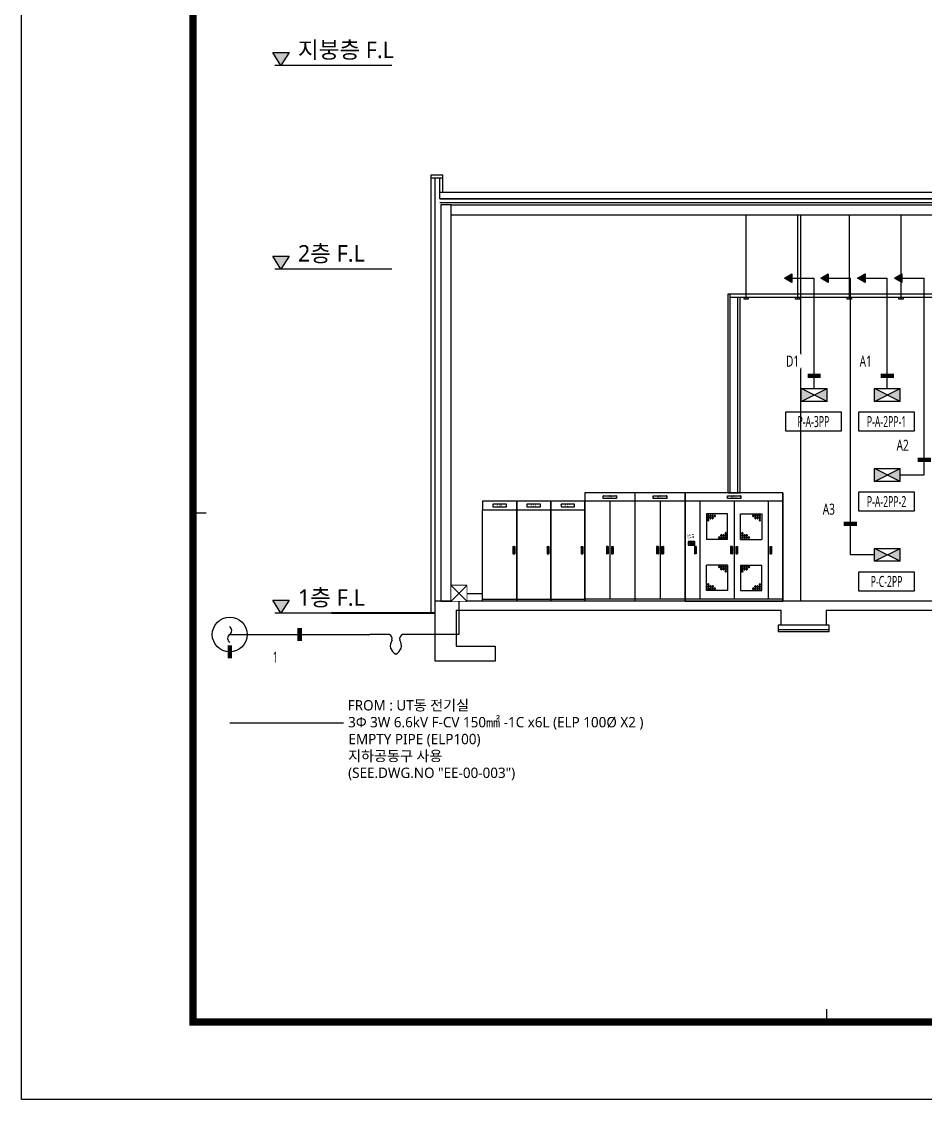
# Model space of a CAD drawing. Header units: millimetres. Extents: x 0 to 84100, y 0 to 59400.
# Drawn here: x 0 to 24500, y 0 to 29216 of the extents above; entities that cross this region are included whole.
import ezdxf
from ezdxf.enums import TextEntityAlignment as Align

# ---------------------------------------------------------------- set-up
doc = ezdxf.new("R2010")
doc.units = ezdxf.units.MM
doc.header["$LTSCALE"] = 1000
doc.linetypes.add('CEN', pattern=[62, 60, -1, 0, -1])
doc.linetypes.add('DASHDOTX2', pattern=[2, 1, -0.5, 0, -0.5])
for name, color, linetype in [('arch', 8, 'Continuous'), ('DIM', 6, 'Continuous'), ('S', 4, 'Continuous'), ('SECT', 2, 'Continuous'), ('SYM', 3, 'Continuous'), ('TR', 3, 'Continuous'), ('TRAY', 3, 'Continuous'), ('XR-SHEET-SHT', 5, 'Continuous'), ('XREF', 7, 'CEN')]:
    doc.layers.add(name, color=color, linetype=linetype)
doc.layers.add('XR-SHEET-TEMP', color=171, linetype='Continuous', plot=False)
doc.styles.add('GHS', font='malgun.ttf')

# ---------------------------------------------------------------- blocks, each defined once
blk = doc.blocks.new('XR-FORM-EE', base_point=(461, 408))
at = {"layer": 'XR-SHEET-SHT', "color": 5}
blk.add_lwpolyline([(0, 118800), (168200, 118800), (168200, 0), (0, 0)], close=True, dxfattribs=at)
at = {"layer": 'XR-SHEET-SHT', "color": 5, "const_width": 400}
blk.add_lwpolyline([(9300, 114600), (163900, 114600), (163900, 4200), (9300, 4200)], close=True, dxfattribs=at)
at = {"layer": 'XR-SHEET-TEMP'}
for p, q in [((9300, 31800), (10000, 31800)), ((43650, 4200), (43650, 4900))]:
    blk.add_line(p, q, dxfattribs=at)
blk = doc.blocks.new('8')
at = {"color": 6}
for p, q in [((2198370, 212514), (2198370, 212714)), ((2198370, 212714), (2199170, 212714)), ((2198370, 212714), (2198370, 212514)), ((2199170, 212714), (2199170, 212514)), ((2199170, 212514), (2198370, 212514)), ((2199170, 212514), (2198370, 212514)), ((2198370, 212514), (2198370, 210364)), ((2198370, 210364), (2198370, 212514)), ((2199170, 210364), (2199170, 212514)), ((2198417, 211649), (2198417, 211479)), ((2198417, 211649), (2198418, 211647)), ((2198457, 211649), (2198417, 211649)), ((2198418, 211647), (2198418, 211480)), ((2198455, 211647), (2198418, 211647)), ((2198427, 211627), (2198427, 211480)), ((2198447, 211626), (2198447, 211480)), ((2198457, 211649), (2198455, 211647)), ((2198455, 211647), (2198455, 211480)), ((2198457, 211649), (2198457, 211479)), ((2198418, 211480), (2198417, 211479)), ((2198457, 211479), (2198417, 211479)), ((2198455, 211480), (2198418, 211480)), ((2198447, 211521), (2198427, 211521)), ((2198447, 211520), (2198427, 211520)), ((2198430, 211497), (2198432, 211487)), ((2198444, 211497), (2198430, 211497)), ((2198442, 211487), (2198432, 211487)), ((2198439, 211515), (2198435, 211515)), ((2198435, 211515), (2198435, 211505)), ((2198439, 211505), (2198435, 211505)), ((2198439, 211515), (2198439, 211505)), ((2198444, 211497), (2198442, 211487)), ((2198455, 211480), (2198457, 211479)), ((2199170, 210414), (2198370, 210414)), ((2198370, 210364), (2199170, 210364))]:
    blk.add_line(p, q, dxfattribs=at)
at = {"color": 6, "linetype": 'Continuous'}
for p, q in [((2198613, 212645), (2198928, 212645)), ((2198613, 212582), (2198613, 212645)), ((2198928, 212582), (2198613, 212582)), ((2198618, 212641), (2198623, 212641)), ((2198623, 212636), (2198618, 212636)), ((2198623, 212591), (2198618, 212591)), ((2198618, 212586), (2198623, 212586)), ((2198624, 212645), (2198924, 212645)), ((2198773, 212641), (2198768, 212641)), ((2198768, 212636), (2198773, 212636)), ((2198768, 212591), (2198773, 212591)), ((2198773, 212586), (2198768, 212586)), ((2198923, 212641), (2198918, 212641)), ((2198918, 212636), (2198923, 212636)), ((2198918, 212591), (2198923, 212591)), ((2198923, 212586), (2198918, 212586)), ((2198928, 212645), (2198928, 212582))]:
    blk.add_line(p, q, dxfattribs=at)
at = {"color": 6}
blk.add_circle((2198437, 211510), 7, dxfattribs=at)
at = {"color": 6, "linetype": 'Continuous'}
for centre, start, end in [((2198618, 212639), 90, 270), ((2198618, 212589), 90, 270), ((2198623, 212639), 270, 90), ((2198623, 212589), 270, 90), ((2198768, 212639), 90, 270), ((2198768, 212589), 90, 270), ((2198773, 212639), 270, 90), ((2198773, 212589), 270, 90), ((2198918, 212639), 90, 270), ((2198918, 212589), 90, 270), ((2198923, 212639), 270, 90), ((2198923, 212589), 270, 90)]:
    blk.add_arc(centre, 2.5, start, end, dxfattribs=at)
at = {"color": 6}
for radius, start, end in [(15, 311.8103, 228.2642), (10, 0, 183.0918)]:
    blk.add_arc((2198437, 211626), radius, start, end, dxfattribs=at)
at = {"color": 6, "style": 'GHS'}
blk.add_text('N     P', height=35, dxfattribs=at).set_placement((2198782, 212612), align=Align.MIDDLE)
blk = doc.blocks.new('H2')
at = {"layer": 'SYM'}
blk.add_lwpolyline([(-2, 2), (-2, -2), (2, -2), (2, 2)], close=True, dxfattribs=at)
blk.add_wipeout([(-2, 2), (2, 2), (2, -2), (-2, -2)]).dxf.layer = 'SYM'
for p, q in [((-2, 2), (2, -2)), ((2, 2), (-2, -2))]:
    blk.add_line(p, q, dxfattribs=at)
blk = doc.blocks.new('G15')
at = {"layer": 'SYM'}
for centre, start, end in [((-1.02, -0.71), 34.9534, 145.0466), ((1.02, 0.71), 214.9534, 325.0466)]:
    blk.add_arc(centre, 1.25, start, end, dxfattribs=at)
blk = doc.blocks.new('A$C6D190B6E')
at = {"layer": 'SYM'}
h = blk.add_hatch(color=6, dxfattribs=at)
h.paths.add_polyline_path([(0, 0), (3, -1.5), (3, 1.5)])
h.paths.add_polyline_path([(0, 0), (-3, 1.5), (-3, -1.5)])
for p, q in [((-3, 1.5), (3, 1.5)), ((3, -1.5), (-3, 1.5)), ((-3, -1.5), (-3, 1.5)), ((-3, -1.5), (3, 1.5)), ((3, -1.5), (3, 1.5)), ((3, -1.5), (-3, -1.5))]:
    blk.add_line(p, q, dxfattribs=at)
blk = doc.blocks.new('A5')
at = {"layer": 'SYM'}
blk.add_lwpolyline([(0, 0), (0.83, 1.44), (-0.83, 1.44)], close=True, dxfattribs=at)
at = {"color": 6}
blk.add_wipeout([(-0.83, 1.44), (0.83, 1.44), (0, 0)], dxfattribs=at).dxf.layer = 'SYM'
at = {"layer": 'SYM'}
h = blk.add_hatch(color=6, dxfattribs=at)
h.dxf.hatch_style = 1
h.paths.add_polyline_path([(-0.83, 1.44), (0, 0), (0.83, 1.44)])

msp = doc.modelspace()

# ---------------------------------------------------------------- hatches: boundary and pattern name
at = {"layer": 'SECT', "ltscale": 2}
for points in [[(7249, 28376), (6812, 28376), (7030, 28026)], [(7249, 22859), (6812, 22859), (7030, 22509)], [(7249, 13531), (6812, 13531), (7030, 13181)]]:
    msp.add_hatch(color=2, dxfattribs=at).paths.add_polyline_path(points)

# ---------------------------------------------------------------- linework, layer by layer
at = {"layer": 'arch'}
for p, q in [((11098, 25063), (11422, 25063)), ((11098, 24982), (11422, 24982)), ((11341, 24593), (58061, 24593)), ((11341, 24414), (58061, 24414)), ((11341, 24313), (58061, 24313)), ((21123, 13505), (21123, 23968)), ((69919, 13505), (11211, 13505)), ((11211, 11884), (11211, 13505)), ((11779, 13262), (20590, 13262)), ((11779, 13262), (11779, 12289)), ((20509, 12735), (21887, 12735)), ((11779, 12289), (12833, 12289)), ((12833, 12289), (12833, 11884)), ((12833, 11884), (11211, 11884))]:
    msp.add_line(p, q, dxfattribs=at)
at = {"layer": 'arch', "lineweight": 40}
msp.add_line((11211, 13181), (8402, 13181), dxfattribs=at)
at = {"layer": 'arch', "const_width": 8.11}
msp.add_lwpolyline([(11098, 24901), (11098, 25063), (11422, 25063), (11422, 24901)], dxfattribs=at)
at = {"layer": 'arch', "flags": 128}
for points in [[(11098, 13181), (11098, 25063)], [(11211, 13343), (11211, 24982)], [(58061, 24414), (11341, 24414), (11341, 24982)], [(11422, 24593), (11422, 25063)]]:
    msp.add_lwpolyline(points, dxfattribs=at)
at = {"layer": 'arch'}
for points in [[(11361, 13505), (11645, 13505), (11645, 24252), (11361, 24252)], [(58061, 23968), (11645, 23968), (11645, 24252), (58061, 24252)]]:
    msp.add_lwpolyline(points, close=True, dxfattribs=at)
for points in [[(21806, 13262), (21806, 12857), (20590, 12857), (20590, 13262)], [(21806, 13262), (33216, 13262)], [(20590, 12857), (20509, 12857), (20509, 12687), (21887, 12687), (21887, 12857), (21806, 12857)]]:
    msp.add_lwpolyline(points, dxfattribs=at)
at = {"layer": 'S', "ltscale": 0.5}
for p, q in [((21483, 19271), (21483, 22263)), ((23466, 19271), (23466, 22263)), ((24466, 16929), (24466, 22263))]:
    msp.add_line(p, q, dxfattribs=at)
at = {"layer": 'S'}
for p, q in [((23816, 16929), (24466, 16929)), ((23116, 14762), (22466, 14762)), ((5637, 12602), (9436, 12602)), ((9967, 12602), (9436, 12602)), ((11855, 12602), (10325, 12602))]:
    msp.add_line(p, q, dxfattribs=at)
for centre, radius, start, end in [((9921, 12486), 125, 342.4363, 68.6219), ((10371, 12486), 125, 111.3781, 197.5637), ((10246, 12303), 251, 144.7996, 246.5745), ((10046, 12303), 251, 293.4255, 35.2004)]:
    msp.add_arc(centre, radius, start, end, dxfattribs=at)
at = {"layer": 'SECT', "color": 2, "ltscale": 2}
for p, q in [((6812, 28376), (7249, 28376)), ((7030, 28026), (6812, 28376)), ((7249, 28376), (7030, 28026)), ((10032, 28026), (6862, 28026)), ((6812, 22859), (7249, 22859)), ((7030, 22509), (6812, 22859)), ((7249, 22859), (7030, 22509)), ((10032, 22509), (6862, 22509)), ((6812, 13531), (7249, 13531)), ((7030, 13181), (6812, 13531)), ((7249, 13531), (7030, 13181)), ((10032, 13181), (6862, 13181))]:
    msp.add_line(p, q, dxfattribs=at)
at = {"layer": 'SYM', "color": 6}
for p, q in [((15265, 16446), (15265, 13505)), ((17985, 16446), (15265, 16446)), ((16625, 16446), (16625, 13505)), ((16625, 16446), (16625, 13505)), ((20638, 16446), (17985, 16446)), ((17985, 13505), (17985, 16446)), ((17985, 16446), (17985, 13505)), ((20638, 16446), (20638, 13505)), ((20638, 13505), (20638, 16446)), ((17985, 16215), (15265, 16215)), ((15945, 16215), (15945, 13563)), ((17305, 16215), (17305, 13563)), ((20638, 16215), (17985, 16215)), ((18389, 16215), (18389, 13563)), ((19311, 16215), (19311, 13563)), ((20234, 16215), (20234, 13563)), ((19138, 15870), (18562, 15870)), ((18562, 15870), (18562, 15178)), ((19138, 15178), (19138, 15870)), ((19484, 15870), (20061, 15870)), ((19484, 15178), (19484, 15870)), ((20061, 15870), (20061, 15178)), ((15854, 14987), (15854, 14791)), ((15854, 14987), (15856, 14986)), ((15900, 14987), (15854, 14987)), ((15856, 14986), (15856, 14793)), ((15898, 14986), (15856, 14986)), ((15865, 14962), (15865, 14793)), ((15888, 14961), (15888, 14793)), ((15900, 14987), (15898, 14986)), ((15898, 14986), (15898, 14793)), ((15900, 14987), (15900, 14791)), ((15990, 14987), (15990, 14791)), ((15990, 14987), (15992, 14986)), ((15990, 14987), (16036, 14987)), ((15992, 14986), (15992, 14793)), ((15992, 14986), (16034, 14986)), ((16002, 14961), (16002, 14793)), ((16025, 14962), (16025, 14793)), ((16036, 14987), (16034, 14986)), ((16034, 14986), (16034, 14793)), ((16036, 14987), (16036, 14791)), ((17214, 14987), (17214, 14791)), ((17214, 14987), (17216, 14986)), ((17260, 14987), (17214, 14987)), ((17216, 14986), (17216, 14793)), ((17258, 14986), (17216, 14986)), ((17226, 14962), (17226, 14793)), ((17249, 14961), (17249, 14793)), ((17260, 14987), (17258, 14986)), ((17258, 14986), (17258, 14793)), ((17260, 14987), (17260, 14791)), ((17350, 14987), (17350, 14791)), ((17350, 14987), (17352, 14986)), ((17350, 14987), (17396, 14987)), ((17352, 14986), (17352, 14793)), ((17352, 14986), (17395, 14986)), ((17362, 14961), (17362, 14793)), ((17385, 14962), (17385, 14793)), ((17396, 14987), (17395, 14986)), ((17395, 14986), (17395, 14793)), ((17396, 14987), (17396, 14791)), ((18246, 15127), (18070, 15127)), ((18070, 15127), (18070, 15020)), ((18070, 15020), (18246, 15020)), ((18241, 15121), (18076, 15121)), ((18076, 15121), (18076, 15026)), ((18076, 15026), (18241, 15026)), ((18113, 15100), (18204, 15100)), ((18113, 15065), (18113, 15100)), ((18204, 15065), (18113, 15065)), ((18135, 15054), (18152, 15054)), ((18135, 15039), (18135, 15054)), ((18152, 15039), (18135, 15039)), ((18152, 15054), (18152, 15039)), ((18158, 15054), (18176, 15054)), ((18158, 15039), (18158, 15054)), ((18176, 15039), (18158, 15039)), ((18176, 15054), (18176, 15039)), ((18182, 15054), (18199, 15054)), ((18182, 15039), (18182, 15054)), ((18199, 15039), (18182, 15039)), ((18199, 15054), (18199, 15039)), ((18204, 15100), (18204, 15065)), ((18205, 15054), (18222, 15054)), ((18205, 15039), (18205, 15054)), ((18222, 15039), (18205, 15039)), ((18222, 15054), (18222, 15039)), ((18240, 14987), (18240, 14791)), ((18240, 14987), (18242, 14986)), ((18286, 14987), (18240, 14987)), ((18241, 15026), (18241, 15121)), ((18242, 14986), (18242, 14793)), ((18284, 14986), (18242, 14986)), ((18246, 15020), (18246, 15127)), ((18252, 14962), (18252, 14793)), ((18275, 14961), (18275, 14793)), ((18286, 14987), (18284, 14986)), ((18284, 14986), (18284, 14793)), ((18286, 14987), (18286, 14791)), ((19138, 15178), (18562, 15178)), ((19220, 14987), (19220, 14791)), ((19220, 14987), (19222, 14986)), ((19266, 14987), (19220, 14987)), ((19222, 14986), (19222, 14793)), ((19265, 14986), (19222, 14986)), ((19232, 14962), (19232, 14793)), ((19255, 14961), (19255, 14793)), ((19266, 14987), (19265, 14986)), ((19265, 14986), (19265, 14793)), ((19266, 14987), (19266, 14791)), ((19356, 14987), (19356, 14791)), ((19356, 14987), (19358, 14986)), ((19356, 14987), (19402, 14987)), ((19358, 14986), (19358, 14793)), ((19358, 14986), (19401, 14986)), ((19368, 14961), (19368, 14793)), ((19391, 14962), (19391, 14793)), ((19402, 14987), (19401, 14986)), ((19401, 14986), (19401, 14793)), ((19402, 14987), (19402, 14791)), ((19484, 15178), (20061, 15178)), ((20279, 14987), (20279, 14791)), ((20279, 14987), (20281, 14986)), ((20279, 14987), (20325, 14987)), ((20281, 14986), (20281, 14793)), ((20281, 14986), (20323, 14986)), ((20290, 14961), (20290, 14793)), ((20313, 14962), (20313, 14793)), ((20325, 14987), (20323, 14986)), ((20323, 14986), (20323, 14793)), ((20325, 14987), (20325, 14791)), ((15856, 14793), (15854, 14791)), ((15900, 14791), (15854, 14791)), ((15898, 14793), (15856, 14793)), ((15888, 14840), (15865, 14840)), ((15888, 14838), (15865, 14838)), ((15869, 14812), (15871, 14800)), ((15885, 14812), (15869, 14812)), ((15883, 14800), (15871, 14800)), ((15879, 14832), (15875, 14832)), ((15875, 14832), (15875, 14821)), ((15879, 14821), (15875, 14821)), ((15879, 14832), (15879, 14821)), ((15885, 14812), (15883, 14800)), ((15898, 14793), (15900, 14791)), ((15992, 14793), (15990, 14791)), ((15990, 14791), (16036, 14791)), ((15992, 14793), (16034, 14793)), ((16002, 14840), (16025, 14840)), ((16002, 14838), (16025, 14838)), ((16005, 14812), (16007, 14800)), ((16005, 14812), (16021, 14812)), ((16007, 14800), (16019, 14800)), ((16011, 14832), (16015, 14832)), ((16011, 14832), (16011, 14821)), ((16011, 14821), (16015, 14821)), ((16015, 14832), (16015, 14821)), ((16021, 14812), (16019, 14800)), ((16034, 14793), (16036, 14791)), ((17216, 14793), (17214, 14791)), ((17260, 14791), (17214, 14791)), ((17258, 14793), (17216, 14793)), ((17249, 14840), (17226, 14840)), ((17249, 14838), (17226, 14838)), ((17229, 14812), (17231, 14800)), ((17245, 14812), (17229, 14812)), ((17243, 14800), (17231, 14800)), ((17239, 14832), (17235, 14832)), ((17235, 14832), (17235, 14821)), ((17239, 14821), (17235, 14821)), ((17239, 14832), (17239, 14821)), ((17245, 14812), (17243, 14800)), ((17258, 14793), (17260, 14791)), ((17352, 14793), (17350, 14791)), ((17350, 14791), (17396, 14791)), ((17352, 14793), (17395, 14793)), ((17362, 14840), (17385, 14840)), ((17362, 14838), (17385, 14838)), ((17365, 14812), (17367, 14800)), ((17365, 14812), (17381, 14812)), ((17367, 14800), (17379, 14800)), ((17371, 14832), (17375, 14832)), ((17371, 14832), (17371, 14821)), ((17371, 14821), (17375, 14821)), ((17375, 14832), (17375, 14821)), ((17381, 14812), (17379, 14800)), ((17395, 14793), (17396, 14791)), ((18242, 14793), (18240, 14791)), ((18286, 14791), (18240, 14791)), ((18284, 14793), (18242, 14793)), ((18275, 14840), (18252, 14840)), ((18275, 14838), (18252, 14838)), ((18255, 14812), (18257, 14800)), ((18271, 14812), (18255, 14812)), ((18269, 14800), (18257, 14800)), ((18265, 14833), (18261, 14833)), ((18261, 14833), (18261, 14821)), ((18265, 14821), (18261, 14821)), ((18265, 14833), (18265, 14821)), ((18271, 14812), (18269, 14800)), ((18284, 14793), (18286, 14791)), ((19222, 14793), (19220, 14791)), ((19266, 14791), (19220, 14791)), ((19265, 14793), (19222, 14793)), ((19255, 14840), (19232, 14840)), ((19255, 14838), (19232, 14838)), ((19235, 14812), (19238, 14800)), ((19251, 14812), (19235, 14812)), ((19249, 14800), (19238, 14800)), ((19246, 14833), (19241, 14833)), ((19241, 14833), (19241, 14821)), ((19246, 14821), (19241, 14821)), ((19246, 14833), (19246, 14821)), ((19251, 14812), (19249, 14800)), ((19265, 14793), (19266, 14791)), ((19358, 14793), (19356, 14791)), ((19356, 14791), (19402, 14791)), ((19358, 14793), (19401, 14793)), ((19368, 14840), (19391, 14840)), ((19368, 14838), (19391, 14838)), ((19371, 14812), (19374, 14800)), ((19371, 14812), (19387, 14812)), ((19374, 14800), (19385, 14800)), ((19377, 14833), (19382, 14833)), ((19377, 14833), (19377, 14821)), ((19377, 14821), (19382, 14821)), ((19382, 14833), (19382, 14821)), ((19387, 14812), (19385, 14800)), ((19401, 14793), (19402, 14791)), ((20281, 14793), (20279, 14791)), ((20279, 14791), (20325, 14791)), ((20281, 14793), (20323, 14793)), ((20290, 14840), (20313, 14840)), ((20290, 14838), (20313, 14838)), ((20294, 14812), (20296, 14800)), ((20294, 14812), (20310, 14812)), ((20296, 14800), (20308, 14800)), ((20300, 14833), (20304, 14833)), ((20300, 14833), (20300, 14821)), ((20300, 14821), (20304, 14821)), ((20304, 14833), (20304, 14821)), ((20310, 14812), (20308, 14800)), ((20323, 14793), (20325, 14791)), ((19138, 14486), (18562, 14486)), ((18562, 13794), (18562, 14486)), ((19138, 14486), (19138, 13794)), ((19484, 14486), (20061, 14486)), ((19484, 14486), (19484, 13794)), ((20061, 13794), (20061, 14486)), ((19138, 13794), (18562, 13794)), ((19484, 13794), (20061, 13794)), ((19345, 13563), (15265, 13563)), ((19345, 13505), (15265, 13505)), ((20638, 13563), (17985, 13563)), ((17985, 13505), (20638, 13505)), ((5642, 10205), (8727, 10205))]:
    msp.add_line(p, q, dxfattribs=at)
at = {"layer": 'SYM', "color": 6, "linetype": 'Continuous'}
for p, q in [((15763, 16365), (16127, 16365)), ((15763, 16293), (15763, 16365)), ((15776, 16365), (16122, 16365)), ((16127, 16365), (16127, 16293)), ((17124, 16365), (17487, 16365)), ((17124, 16293), (17124, 16365)), ((17136, 16365), (17482, 16365)), ((17487, 16365), (17487, 16293)), ((19130, 16365), (19493, 16365)), ((19130, 16293), (19130, 16365)), ((19142, 16365), (19488, 16365)), ((19493, 16365), (19493, 16293)), ((16127, 16293), (15763, 16293)), ((15769, 16361), (15775, 16361)), ((15775, 16355), (15769, 16355)), ((15775, 16303), (15769, 16303)), ((15769, 16297), (15775, 16297)), ((15948, 16361), (15942, 16361)), ((15942, 16355), (15948, 16355)), ((15942, 16303), (15948, 16303)), ((15948, 16297), (15942, 16297)), ((16121, 16361), (16115, 16361)), ((16115, 16355), (16121, 16355)), ((16115, 16303), (16121, 16303)), ((16121, 16297), (16115, 16297)), ((17487, 16293), (17124, 16293)), ((17129, 16361), (17135, 16361)), ((17135, 16355), (17129, 16355)), ((17135, 16303), (17129, 16303)), ((17129, 16297), (17135, 16297)), ((17308, 16361), (17302, 16361)), ((17302, 16355), (17308, 16355)), ((17302, 16303), (17308, 16303)), ((17308, 16297), (17302, 16297)), ((17481, 16361), (17475, 16361)), ((17475, 16355), (17481, 16355)), ((17475, 16303), (17481, 16303)), ((17481, 16297), (17475, 16297)), ((19493, 16293), (19130, 16293)), ((19136, 16361), (19141, 16361)), ((19141, 16355), (19136, 16355)), ((19141, 16303), (19136, 16303)), ((19136, 16297), (19141, 16297)), ((19314, 16361), (19308, 16361)), ((19308, 16355), (19314, 16355)), ((19308, 16303), (19314, 16303)), ((19314, 16297), (19308, 16297)), ((19487, 16361), (19481, 16361)), ((19481, 16355), (19487, 16355)), ((19481, 16303), (19487, 16303)), ((19487, 16297), (19481, 16297))]:
    msp.add_line(p, q, dxfattribs=at)
at = {"layer": 'SYM', "color": 6}
for points in [[(21663, 19613, 120, 120, 0), (21303, 19613, 0, 0, 0), (20610, 19613, 0, 0, 0)], [(23646, 19613, 120, 120, 0), (23286, 19613, 0, 0, 0), (22593, 19613, 0, 0, 0)], [(24646, 17334, 120, 120, 0), (24286, 17334, 0, 0, 0), (23593, 17334, 0, 0, 0)], [(22646, 15602, 120, 120, 0), (22286, 15602, 0, 0, 0), (21593, 15602, 0, 0, 0)], [(5642, 12306, 118, 118, 0), (5642, 11954, 0, 0, 0), (5642, 10205, 0, 0, 0)]]:
    msp.add_lwpolyline(points, format="xyseb", dxfattribs=at)
for points in [[(20713, 18640), (22213, 18640), (22213, 18110), (20713, 18110)], [(22696, 18640), (24196, 18640), (24196, 18110), (22696, 18110)], [(22696, 16472), (24196, 16472), (24196, 15942), (22696, 15942)], [(22696, 14305), (24196, 14305), (24196, 13775), (22696, 13775)]]:
    msp.add_lwpolyline(points, close=True, dxfattribs=at)
for centre, radius in [((15877, 14827), 8.07), ((16013, 14827), 8.07), ((17237, 14827), 8.07), ((17373, 14827), 8.07), ((18263, 14827), 8.07), ((19243, 14827), 8.07), ((19379, 14827), 8.07), ((20302, 14827), 8.07), ((5642, 12602), 472)]:
    msp.add_circle(centre, radius, dxfattribs=at)
at = {"layer": 'SYM', "color": 6, "linetype": 'Continuous'}
for centre, start, end in [((15769, 16358), 90, 270), ((15769, 16300), 90, 270), ((15775, 16358), 270, 90), ((15775, 16300), 270, 90), ((15942, 16358), 90, 270), ((15942, 16300), 90, 270), ((15948, 16358), 270, 90), ((15948, 16300), 270, 90), ((16115, 16358), 90, 270), ((16115, 16300), 90, 270), ((16121, 16358), 270, 90), ((16121, 16300), 270, 90), ((17129, 16358), 90, 270), ((17129, 16300), 90, 270), ((17135, 16358), 270, 90), ((17135, 16300), 270, 90), ((17302, 16358), 90, 270), ((17302, 16300), 90, 270), ((17308, 16358), 270, 90), ((17308, 16300), 270, 90), ((17475, 16358), 90, 270), ((17475, 16300), 90, 270), ((17481, 16358), 270, 90), ((17481, 16300), 270, 90), ((19136, 16358), 90, 270), ((19136, 16300), 90, 270), ((19141, 16358), 270, 90), ((19141, 16300), 270, 90), ((19308, 16358), 90, 270), ((19308, 16300), 90, 270), ((19314, 16358), 270, 90), ((19314, 16300), 270, 90), ((19481, 16358), 90, 270), ((19481, 16300), 90, 270), ((19487, 16358), 270, 90), ((19487, 16300), 270, 90)]:
    msp.add_arc(centre, 2.88, start, end, dxfattribs=at)
at = {"layer": 'SYM', "color": 6}
for centre, radius, start, end in [((18599, 15820), 9.33, 52.1482, 299.4929), ((18613, 15833), 9.33, 328.8852, 216.2299), ((18612, 15807), 9.33, 148.8852, 36.2299), ((18613, 15774), 9.33, 328.8852, 216.2299), ((18625, 15820), 9.33, 232.1482, 119.4929), ((18659, 15820), 9.33, 52.1482, 299.4929), ((18672, 15807), 9.33, 148.8852, 36.2299), ((18672, 15833), 9.33, 328.8852, 216.2299), ((18672, 15774), 9.33, 328.8852, 216.2299), ((18685, 15820), 9.33, 232.1482, 119.4929), ((18719, 15820), 9.33, 52.1482, 299.4929), ((18731, 15807), 9.33, 148.8852, 36.2299), ((18732, 15833), 9.33, 328.8852, 216.2299), ((18732, 15774), 9.33, 328.8852, 216.2299), ((18745, 15820), 9.33, 232.1482, 119.4929), ((18779, 15820), 9.33, 52.1482, 299.4929), ((18791, 15807), 9.33, 148.8852, 36.2299), ((18792, 15833), 9.33, 328.8852, 216.2299), ((18804, 15820), 9.33, 232.1482, 119.4929), ((19818, 15820), 9.33, 60.5071, 307.8518), ((19831, 15833), 9.33, 323.7701, 211.1148), ((19831, 15807), 9.33, 143.7701, 31.1148), ((19844, 15820), 9.33, 240.5071, 127.8518), ((19878, 15820), 9.33, 60.5071, 307.8518), ((19891, 15833), 9.33, 323.7701, 211.1148), ((19891, 15774), 9.33, 323.7701, 211.1148), ((19891, 15807), 9.33, 143.7701, 31.1148), ((19904, 15820), 9.33, 240.5071, 127.8518), ((19938, 15820), 9.33, 60.5071, 307.8518), ((19950, 15833), 9.33, 323.7701, 211.1148), ((19950, 15774), 9.33, 323.7701, 211.1148), ((19951, 15807), 9.33, 143.7701, 31.1148), ((19964, 15820), 9.33, 240.5071, 127.8518), ((19998, 15820), 9.33, 60.5071, 307.8518), ((20010, 15833), 9.33, 323.7701, 211.1148), ((20010, 15774), 9.33, 323.7701, 211.1148), ((20011, 15807), 9.33, 143.7701, 31.1148), ((20023, 15820), 9.33, 240.5071, 127.8518), ((18599, 15761), 9.33, 52.1482, 299.4929), ((18599, 15704), 9.33, 52.1482, 299.4929), ((18612, 15748), 9.33, 148.8852, 36.2299), ((18613, 15717), 9.33, 328.8852, 216.2299), ((18612, 15691), 9.33, 148.8852, 36.2299), ((18625, 15761), 9.33, 232.1482, 119.4929), ((18625, 15704), 9.33, 232.1482, 119.4929), ((18659, 15761), 9.33, 52.1482, 299.4929), ((18672, 15748), 9.33, 148.8852, 36.2299), ((18685, 15761), 9.33, 232.1482, 119.4929), ((18719, 15761), 9.33, 52.1482, 299.4929), ((18731, 15748), 9.33, 148.8852, 36.2299), ((18745, 15761), 9.33, 232.1482, 119.4929), ((19878, 15761), 9.33, 60.5071, 307.8518), ((19891, 15748), 9.33, 143.7701, 31.1148), ((19904, 15761), 9.33, 240.5071, 127.8518), ((19938, 15761), 9.33, 60.5071, 307.8518), ((19951, 15748), 9.33, 143.7701, 31.1148), ((19964, 15761), 9.33, 240.5071, 127.8518), ((19998, 15761), 9.33, 60.5071, 307.8518), ((19998, 15704), 9.33, 60.5071, 307.8518), ((20010, 15717), 9.33, 323.7701, 211.1148), ((20011, 15748), 9.33, 143.7701, 31.1148), ((20011, 15691), 9.33, 143.7701, 31.1148), ((20023, 15761), 9.33, 240.5071, 127.8518), ((20023, 15704), 9.33, 240.5071, 127.8518), ((18896, 15227), 9.33, 52.1482, 299.4929), ((18908, 15214), 9.33, 148.8852, 36.2299), ((18909, 15240), 9.33, 328.8852, 216.2299), ((18922, 15227), 9.33, 232.1482, 119.4929), ((18955, 15286), 9.33, 52.1482, 299.4929), ((18955, 15227), 9.33, 52.1482, 299.4929), ((18969, 15299), 9.33, 328.8852, 216.2299), ((18968, 15273), 9.33, 148.8852, 36.2299), ((18969, 15240), 9.33, 328.8852, 216.2299), ((18968, 15214), 9.33, 148.8852, 36.2299), ((18981, 15286), 9.33, 232.1482, 119.4929), ((18981, 15227), 9.33, 232.1482, 119.4929), ((19015, 15286), 9.33, 52.1482, 299.4929), ((19015, 15227), 9.33, 52.1482, 299.4929), ((19029, 15299), 9.33, 328.8852, 216.2299), ((19028, 15273), 9.33, 148.8852, 36.2299), ((19029, 15240), 9.33, 328.8852, 216.2299), ((19028, 15214), 9.33, 148.8852, 36.2299), ((19041, 15286), 9.33, 232.1482, 119.4929), ((19041, 15227), 9.33, 232.1482, 119.4929), ((19075, 15343), 9.33, 52.1482, 299.4929), ((19075, 15286), 9.33, 52.1482, 299.4929), ((19075, 15227), 9.33, 52.1482, 299.4929), ((19088, 15330), 9.33, 148.8852, 36.2299), ((19088, 15273), 9.33, 148.8852, 36.2299), ((19088, 15214), 9.33, 148.8852, 36.2299), ((19088, 15356), 9.33, 328.8852, 216.2299), ((19088, 15299), 9.33, 328.8852, 216.2299), ((19088, 15240), 9.33, 328.8852, 216.2299), ((19101, 15343), 9.33, 232.1482, 119.4929), ((19101, 15286), 9.33, 232.1482, 119.4929), ((19101, 15227), 9.33, 232.1482, 119.4929), ((19522, 15343), 9.33, 60.5071, 307.8518), ((19522, 15286), 9.33, 60.5071, 307.8518), ((19522, 15227), 9.33, 60.5071, 307.8518), ((19534, 15356), 9.33, 323.7701, 211.1148), ((19534, 15299), 9.33, 323.7701, 211.1148), ((19534, 15240), 9.33, 323.7701, 211.1148), ((19535, 15330), 9.33, 143.7701, 31.1148), ((19535, 15273), 9.33, 143.7701, 31.1148), ((19535, 15214), 9.33, 143.7701, 31.1148), ((19548, 15343), 9.33, 240.5071, 127.8518), ((19548, 15286), 9.33, 240.5071, 127.8518), ((19548, 15227), 9.33, 240.5071, 127.8518), ((19582, 15286), 9.33, 60.5071, 307.8518), ((19582, 15227), 9.33, 60.5071, 307.8518), ((19594, 15299), 9.33, 323.7701, 211.1148), ((19594, 15240), 9.33, 323.7701, 211.1148), ((19595, 15273), 9.33, 143.7701, 31.1148), ((19595, 15214), 9.33, 143.7701, 31.1148), ((19607, 15286), 9.33, 240.5071, 127.8518), ((19607, 15227), 9.33, 240.5071, 127.8518), ((19641, 15286), 9.33, 60.5071, 307.8518), ((19641, 15227), 9.33, 60.5071, 307.8518), ((19654, 15299), 9.33, 323.7701, 211.1148), ((19655, 15273), 9.33, 143.7701, 31.1148), ((19654, 15240), 9.33, 323.7701, 211.1148), ((19655, 15214), 9.33, 143.7701, 31.1148), ((19667, 15286), 9.33, 240.5071, 127.8518), ((19667, 15227), 9.33, 240.5071, 127.8518), ((19701, 15227), 9.33, 60.5071, 307.8518), ((19714, 15240), 9.33, 323.7701, 211.1148), ((19714, 15214), 9.33, 143.7701, 31.1148), ((19727, 15227), 9.33, 240.5071, 127.8518), ((15877, 14961), 17.3, 311.8103, 228.2642), ((15877, 14961), 11.5, 0, 183.0918), ((16013, 14961), 17.3, 311.7358, 228.1897), ((16013, 14961), 11.5, 356.9082, 180), ((17237, 14961), 17.3, 311.8103, 228.2642), ((17237, 14961), 11.5, 0, 183.0918), ((17373, 14961), 17.3, 311.7358, 228.1897), ((17373, 14961), 11.5, 356.9082, 180), ((18263, 14961), 17.3, 311.8103, 228.2642), ((18263, 14961), 11.5, 0, 183.0918), ((19243, 14961), 17.3, 311.8103, 228.2642), ((19243, 14961), 11.5, 0, 183.0918), ((19379, 14961), 17.3, 311.7358, 228.1897), ((19379, 14961), 11.5, 356.9082, 180), ((20302, 14961), 17.3, 311.7358, 228.1897), ((20302, 14961), 11.5, 356.9082, 180), ((18896, 14436), 9.33, 60.5071, 307.8518), ((18908, 14449), 9.33, 323.7701, 211.1148), ((18909, 14423), 9.33, 143.7701, 31.1148), ((18922, 14436), 9.33, 240.5071, 127.8518), ((18955, 14436), 9.33, 60.5071, 307.8518), ((18955, 14378), 9.33, 60.5071, 307.8518), ((18968, 14449), 9.33, 323.7701, 211.1148), ((18969, 14423), 9.33, 143.7701, 31.1148), ((18968, 14390), 9.33, 323.7701, 211.1148), ((18969, 14365), 9.33, 143.7701, 31.1148), ((18981, 14436), 9.33, 240.5071, 127.8518), ((18981, 14378), 9.33, 240.5071, 127.8518), ((19015, 14436), 9.33, 60.5071, 307.8518), ((19015, 14378), 9.33, 60.5071, 307.8518), ((19028, 14449), 9.33, 323.7701, 211.1148), ((19029, 14423), 9.33, 143.7701, 31.1148), ((19028, 14390), 9.33, 323.7701, 211.1148), ((19029, 14365), 9.33, 143.7701, 31.1148), ((19041, 14436), 9.33, 240.5071, 127.8518), ((19041, 14378), 9.33, 240.5071, 127.8518), ((19075, 14436), 9.33, 60.5071, 307.8518), ((19075, 14378), 9.33, 60.5071, 307.8518), ((19075, 14320), 9.33, 60.5071, 307.8518), ((19088, 14449), 9.33, 323.7701, 211.1148), ((19088, 14390), 9.33, 323.7701, 211.1148), ((19088, 14333), 9.33, 323.7701, 211.1148), ((19088, 14423), 9.33, 143.7701, 31.1148), ((19088, 14365), 9.33, 143.7701, 31.1148), ((19101, 14436), 9.33, 240.5071, 127.8518), ((19101, 14378), 9.33, 240.5071, 127.8518), ((19101, 14320), 9.33, 240.5071, 127.8518), ((19522, 14436), 9.33, 52.1482, 299.4929), ((19522, 14378), 9.33, 52.1482, 299.4929), ((19522, 14320), 9.33, 52.1482, 299.4929), ((19534, 14423), 9.33, 148.8852, 36.2299), ((19534, 14365), 9.33, 148.8852, 36.2299), ((19535, 14449), 9.33, 328.8852, 216.2299), ((19535, 14390), 9.33, 328.8852, 216.2299), ((19535, 14333), 9.33, 328.8852, 216.2299), ((19548, 14436), 9.33, 232.1482, 119.4929), ((19548, 14378), 9.33, 232.1482, 119.4929), ((19548, 14320), 9.33, 232.1482, 119.4929), ((19582, 14436), 9.33, 52.1482, 299.4929), ((19582, 14378), 9.33, 52.1482, 299.4929), ((19594, 14423), 9.33, 148.8852, 36.2299), ((19594, 14365), 9.33, 148.8852, 36.2299), ((19595, 14449), 9.33, 328.8852, 216.2299), ((19595, 14390), 9.33, 328.8852, 216.2299), ((19607, 14436), 9.33, 232.1482, 119.4929), ((19607, 14378), 9.33, 232.1482, 119.4929), ((19641, 14436), 9.33, 52.1482, 299.4929), ((19641, 14378), 9.33, 52.1482, 299.4929), ((19655, 14449), 9.33, 328.8852, 216.2299), ((19654, 14423), 9.33, 148.8852, 36.2299), ((19655, 14390), 9.33, 328.8852, 216.2299), ((19654, 14365), 9.33, 148.8852, 36.2299), ((19667, 14436), 9.33, 232.1482, 119.4929), ((19667, 14378), 9.33, 232.1482, 119.4929), ((19701, 14436), 9.33, 52.1482, 299.4929), ((19714, 14423), 9.33, 148.8852, 36.2299), ((19714, 14449), 9.33, 328.8852, 216.2299), ((19727, 14436), 9.33, 232.1482, 119.4929), ((19088, 14307), 9.33, 143.7701, 31.1148), ((19534, 14307), 9.33, 148.8852, 36.2299), ((18599, 13959), 9.33, 60.5071, 307.8518), ((18599, 13902), 9.33, 60.5071, 307.8518), ((18599, 13843), 9.33, 60.5071, 307.8518), ((18612, 13972), 9.33, 323.7701, 211.1148), ((18613, 13947), 9.33, 143.7701, 31.1148), ((18612, 13915), 9.33, 323.7701, 211.1148), ((18613, 13889), 9.33, 143.7701, 31.1148), ((18612, 13856), 9.33, 323.7701, 211.1148), ((18613, 13830), 9.33, 143.7701, 31.1148), ((18625, 13960), 9.33, 240.5071, 127.8518), ((18625, 13902), 9.33, 240.5071, 127.8518), ((18625, 13843), 9.33, 240.5071, 127.8518), ((18659, 13902), 9.33, 60.5071, 307.8518), ((18659, 13843), 9.33, 60.5071, 307.8518), ((18672, 13915), 9.33, 323.7701, 211.1148), ((18672, 13856), 9.33, 323.7701, 211.1148), ((18672, 13889), 9.33, 143.7701, 31.1148), ((18672, 13830), 9.33, 143.7701, 31.1148), ((18685, 13902), 9.33, 240.5071, 127.8518), ((18685, 13843), 9.33, 240.5071, 127.8518), ((18719, 13902), 9.33, 60.5071, 307.8518), ((18719, 13843), 9.33, 60.5071, 307.8518), ((18731, 13915), 9.33, 323.7701, 211.1148), ((18731, 13856), 9.33, 323.7701, 211.1148), ((18732, 13889), 9.33, 143.7701, 31.1148), ((18732, 13830), 9.33, 143.7701, 31.1148), ((18745, 13902), 9.33, 240.5071, 127.8518), ((18745, 13843), 9.33, 240.5071, 127.8518), ((18779, 13843), 9.33, 60.5071, 307.8518), ((18791, 13856), 9.33, 323.7701, 211.1148), ((18792, 13830), 9.33, 143.7701, 31.1148), ((18804, 13843), 9.33, 240.5071, 127.8518), ((19818, 13843), 9.33, 52.1482, 299.4929), ((19831, 13830), 9.33, 148.8852, 36.2299), ((19831, 13856), 9.33, 328.8852, 216.2299), ((19844, 13843), 9.33, 232.1482, 119.4929), ((19878, 13902), 9.33, 52.1482, 299.4929), ((19878, 13843), 9.33, 52.1482, 299.4929), ((19891, 13889), 9.33, 148.8852, 36.2299), ((19891, 13830), 9.33, 148.8852, 36.2299), ((19891, 13915), 9.33, 328.8852, 216.2299), ((19891, 13856), 9.33, 328.8852, 216.2299), ((19904, 13902), 9.33, 232.1482, 119.4929), ((19904, 13843), 9.33, 232.1482, 119.4929), ((19938, 13902), 9.33, 52.1482, 299.4929), ((19938, 13843), 9.33, 52.1482, 299.4929), ((19950, 13889), 9.33, 148.8852, 36.2299), ((19950, 13830), 9.33, 148.8852, 36.2299), ((19951, 13915), 9.33, 328.8852, 216.2299), ((19951, 13856), 9.33, 328.8852, 216.2299), ((19964, 13902), 9.33, 232.1482, 119.4929), ((19964, 13843), 9.33, 232.1482, 119.4929), ((19998, 13960), 9.33, 52.1482, 299.4929), ((19998, 13902), 9.33, 52.1482, 299.4929), ((19998, 13843), 9.33, 52.1482, 299.4929), ((20010, 13947), 9.33, 148.8852, 36.2299), ((20010, 13889), 9.33, 148.8852, 36.2299), ((20010, 13830), 9.33, 148.8852, 36.2299), ((20011, 13972), 9.33, 328.8852, 216.2299), ((20011, 13915), 9.33, 328.8852, 216.2299), ((20011, 13856), 9.33, 328.8852, 216.2299), ((20023, 13959), 9.33, 232.1482, 119.4929), ((20023, 13902), 9.33, 232.1482, 119.4929), ((20023, 13843), 9.33, 232.1482, 119.4929)]:
    msp.add_arc(centre, radius, start, end, dxfattribs=at)
at = {"layer": 'TR'}
for p, q in [((19148, 16446), (19148, 21838)), ((19475, 16446), (19475, 21745)), ((19148, 16446), (19475, 16446))]:
    msp.add_line(p, q, dxfattribs=at)
at = {"layer": 'TR', "color": 6}
for p, q in [((19204, 16446), (19204, 21838)), ((19419, 16446), (19419, 21745))]:
    msp.add_line(p, q, dxfattribs=at)
at = {"layer": 'TRAY', "color": 6}
for points in [[(19638, 21689), (19638, 23968)], [(21038, 21689), (21038, 23968)], [(22438, 21689), (22438, 23968)], [(23838, 21689), (23838, 23968)], [(23838, 21689), (23838, 23968)], [(19148, 21838), (69234, 21838)], [(19204, 21745), (69234, 21745)], [(19694, 21745), (19694, 21689), (19582, 21689), (19582, 21745)], [(21094, 21745), (21094, 21689), (20982, 21689), (20982, 21745)], [(22494, 21745), (22494, 21689), (22382, 21689), (22382, 21745)], [(23894, 21745), (23894, 21689), (23782, 21689), (23782, 21745)], [(23894, 21745), (23894, 21689), (23782, 21689), (23782, 21745)]]:
    msp.add_lwpolyline(points, dxfattribs=at)

# ---------------------------------------------------------------- block references
at = {"layer": 'DIM', "linetype": 'DASHDOTX2', "xscale": 104.5333333340287, "yscale": 104.5333333340287, "zscale": 104.5333333340287, "rotation": 90}
msp.add_blockref('G15', (5642, 12602), dxfattribs=at)
at = {"layer": 'SYM', "xscale": 116.6666658789229, "yscale": 116.6666658789229, "zscale": 116.6666658789229}
msp.add_blockref('A$C6D190B6E', (21483, 19096), dxfattribs=at)
at = {"layer": 'SYM', "xscale": 116.6666658789229, "yscale": 116.6666658789229, "zscale": 116.6666658789229, "rotation": 359.9999999999999}
for p in [(23466, 19096), (23466, 16929), (23466, 14762)]:
    msp.add_blockref('A$C6D190B6E', p, dxfattribs=at)
at = {"layer": 'SYM', "color": 6, "xscale": -1.153184684548773, "yscale": 1.153184684548773, "zscale": 1.153184684548773}
for p in [(2548547, -229083), (2549469, -229083), (2550392, -229083)]:
    msp.add_blockref('8', p, dxfattribs=at)
at = {"layer": 'XREF', "xscale": 0.5, "yscale": 0.5, "zscale": 0.5}
msp.add_blockref('XR-FORM-EE', (231, 204), dxfattribs=at)

# ---------------------------------------------------------------- texts
at = {"layer": 'SECT', "color": 2, "ltscale": 2, "style": 'GHS'}
for s, p in [('지붕층 F.L', (7491, 28226)), ('2층 F.L', (7491, 22709)), ('1층 F.L', (7491, 13381))]:
    msp.add_text(s, height=448, dxfattribs=at).set_placement(p)
at = {"layer": 'SYM', "style": 'GHS', "width": 0.6}
for s, p in [('P-A-3PP', (21463, 18375)), ('P-A-2PP-1', (23446, 18375)), ('P-A-2PP-2', (23446, 16207)), ('P-C-2PP', (23446, 14040))]:
    msp.add_text(s, height=300, dxfattribs=at).set_placement(p, align=Align.MIDDLE)
at = {"layer": 'SYM', "color": 6, "style": 'GHS'}
for p in [(15943, 16327), (17303, 16327), (19309, 16327)]:
    msp.add_text('N     P', height=40.4, dxfattribs=at).set_placement(p, align=Align.MIDDLE)
for s, p in [('온도계', (18046, 15216)), ('디지털', (18047, 15274))]:
    msp.add_text(s, height=46.1, dxfattribs=at).set_placement(p)

# ---------------------------------------------------------------- next in the draw order: block references
at = {"layer": 'S', "ltscale": 2, "xscale": -140, "yscale": 140, "zscale": 140, "rotation": 270}
for p in [(20679, 22263), (21662, 22263), (22662, 22263), (23662, 22263)]:
    msp.add_blockref('A5', p, dxfattribs=at)
at = {"layer": 'S', "xscale": 105.1050919813052, "yscale": 105.1050919813052, "zscale": 105.1050919813052}
msp.add_blockref('H2', (11855, 13716), dxfattribs=at)

# ---------------------------------------------------------------- next in the draw order: wipeouts: each hides what was drawn before it
at = {"color": 6}
for points in [[(20610, 20011), (20619, 20083), (20630, 20117), (20646, 20150), (20665, 20180), (20688, 20208), (20714, 20233), (20744, 20254), (20775, 20272), (20809, 20285), (20844, 20294), (20880, 20299), (20916, 20299), (20952, 20294), (20987, 20285), (21021, 20272), (21052, 20254), (21081, 20233), (21108, 20208), (21131, 20180), (21150, 20150), (21166, 20117), (21177, 20083), (21184, 20047), (21186, 20011), (21184, 19975), (21177, 19940), (21166, 19905), (21150, 19872), (21131, 19842), (21108, 19814), (21081, 19789), (21052, 19768), (21021, 19751), (20987, 19737), (20952, 19728), (20916, 19724), (20880, 19724), (20844, 19728), (20809, 19737), (20775, 19751), (20744, 19768), (20714, 19789), (20688, 19814), (20665, 19842), (20646, 19872), (20630, 19905), (20619, 19940), (20612, 19975)], [(22593, 20011), (22602, 20083), (22613, 20117), (22629, 20150), (22648, 20180), (22671, 20208), (22697, 20233), (22727, 20254), (22758, 20272), (22792, 20285), (22827, 20294), (22863, 20299), (22899, 20299), (22935, 20294), (22970, 20285), (23004, 20272), (23035, 20254), (23065, 20233), (23091, 20208), (23114, 20180), (23133, 20150), (23149, 20117), (23160, 20083), (23167, 20047), (23169, 20011), (23167, 19975), (23160, 19940), (23149, 19905), (23133, 19872), (23114, 19842), (23091, 19814), (23065, 19789), (23035, 19768), (23004, 19751), (22970, 19737), (22935, 19728), (22899, 19724), (22863, 19724), (22827, 19728), (22792, 19737), (22758, 19751), (22727, 19768), (22697, 19789), (22671, 19814), (22648, 19842), (22629, 19872), (22613, 19905), (22602, 19940), (22595, 19975)], [(23593, 17733), (23602, 17804), (23613, 17839), (23629, 17871), (23648, 17902), (23671, 17930), (23697, 17955), (23727, 17976), (23758, 17993), (23792, 18007), (23827, 18016), (23863, 18020), (23899, 18020), (23935, 18016), (23970, 18007), (24004, 17993), (24035, 17976), (24065, 17955), (24091, 17930), (24114, 17902), (24133, 17871), (24149, 17839), (24160, 17804), (24167, 17769), (24169, 17733), (24167, 17697), (24160, 17661), (24149, 17627), (24133, 17594), (24114, 17563), (24091, 17536), (24065, 17511), (24035, 17490), (24004, 17472), (23970, 17459), (23935, 17450), (23899, 17445), (23863, 17445), (23827, 17450), (23792, 17459), (23758, 17472), (23727, 17490), (23697, 17511), (23671, 17536), (23648, 17563), (23629, 17594), (23613, 17627), (23602, 17661), (23595, 17697)], [(21593, 16000), (21602, 16072), (21613, 16106), (21629, 16139), (21648, 16170), (21671, 16197), (21697, 16222), (21727, 16243), (21758, 16261), (21792, 16274), (21827, 16283), (21863, 16288), (21899, 16288), (21935, 16283), (21970, 16274), (22004, 16261), (22035, 16243), (22065, 16222), (22091, 16197), (22114, 16170), (22133, 16139), (22149, 16106), (22160, 16072), (22167, 16036), (22169, 16000), (22167, 15964), (22160, 15929), (22149, 15894), (22133, 15862), (22114, 15831), (22091, 15803), (22065, 15778), (22035, 15757), (22004, 15740), (21970, 15726), (21935, 15717), (21899, 15713), (21863, 15713), (21827, 15717), (21792, 15726), (21758, 15740), (21727, 15757), (21697, 15778), (21671, 15803), (21648, 15831), (21629, 15862), (21613, 15894), (21602, 15929), (21595, 15964)], [(6594, 11986), (6603, 12058), (6615, 12093), (6630, 12125), (6649, 12156), (6672, 12184), (6699, 12208), (6728, 12230), (6760, 12247), (6793, 12260), (6828, 12269), (6864, 12274), (6900, 12274), (6936, 12269), (6971, 12260), (7005, 12247), (7037, 12230), (7066, 12208), (7092, 12184), (7115, 12156), (7135, 12125), (7150, 12093), (7161, 12058), (7168, 12023), (7170, 11986), (7168, 11950), (7161, 11915), (7150, 11880), (7135, 11848), (7115, 11817), (7092, 11789), (7066, 11765), (7037, 11743), (7005, 11726), (6971, 11713), (6936, 11704), (6900, 11699), (6864, 11699), (6828, 11704), (6793, 11713), (6760, 11726), (6728, 11743), (6699, 11765), (6672, 11789), (6649, 11817), (6630, 11848), (6615, 11880), (6603, 11915), (6597, 11950)], [(8727, 10946), (8727, 8550), (17713, 8550), (17713, 10946)]]:
    msp.add_wipeout(points, dxfattribs=at).dxf.layer = 'SYM'

# ---------------------------------------------------------------- next in the draw order: linework, layer by layer
at = {"layer": 'S', "ltscale": 0.5}
for p, q in [((20679, 22263), (21483, 22263)), ((21662, 22263), (22466, 22263)), ((22466, 14762), (22466, 22263)), ((22662, 22263), (23466, 22263)), ((23662, 22263), (24466, 22263))]:
    msp.add_line(p, q, dxfattribs=at)
at = {"layer": 'S'}
for p, q in [((11855, 13505), (11855, 12602)), ((12065, 13716), (12497, 13716))]:
    msp.add_line(p, q, dxfattribs=at)
at = {"layer": 'SYM', "color": 6}
msp.add_lwpolyline([(7537, 12782, 120, 120, 0), (7537, 12422, 0, 0, 0), (7537, 11588, 0, 0, 0), (6594, 11588, 0, 0, 0)], format="xyseb", dxfattribs=at)

# ---------------------------------------------------------------- next in the draw order: texts
at = {"layer": 'SYM', "style": 'GHS', "width": 0.7}
for s, p in [('D1', (20898, 20011)), ('A1', (22881, 20011)), ('A2', (23881, 17733)), ('A3', (21881, 16000)), ('1', (6882, 11986))]:
    msp.add_text(s, height=300, dxfattribs=at).set_placement(p, align=Align.MIDDLE)
at = {"layer": 'SYM', "style": 'GHS'}
for s, p in [('FROM : UT동 전기실', (8841, 10683)), ('3Ф 3W 6.6kV F-CV 150㎟ -1C x6L (ELP 100Ø X2 )', (8851, 10226)), ('EMPTY PIPE (ELP100)', (8861, 9768)), ('지하공동구 사용', (8851, 9311)), ('(SEE.DWG.NO "EE-00-003")', (8851, 8854))]:
    msp.add_text(s, height=280, dxfattribs=at).set_placement(p, align=Align.MIDDLE_LEFT)

doc.saveas('drawing.dxf')
